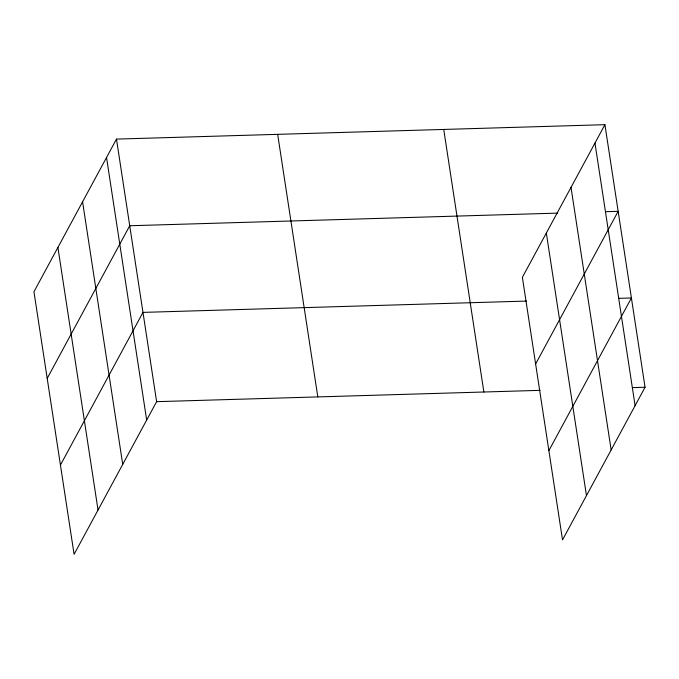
<?xml version="1.0" encoding="UTF-8"?>
<svg xmlns="http://www.w3.org/2000/svg" width="679" height="679" viewBox="0 0 679 679"><rect width="100%" height="100%" fill="white"/><g stroke="black" fill="none" stroke-linecap="round" stroke-linejoin="round"><path stroke-width="1.02" d="M116.482 139.102L33.95 291.749L74.087 554.319L156.62 401.671L116.482 139.102L604.913 124.681L645.05 387.251L562.518 539.898L522.38 277.329L604.913 124.681M47.191 378.398L129.731 225.751L557.714 213.113M60.439 465.039L142.972 312.391L526.42 301.077M535.621 363.978L618.162 211.33L605.439 211.704M548.87 450.627L631.402 297.979L618.679 298.353M156.62 401.671L540.068 390.349M632.327 387.633L645.05 387.251M594.965 143.082L635.103 405.652M571.014 187.387L611.151 449.956M546.332 233.033L586.469 495.602M443.735 129.443L483.872 392.012M277.669 134.34L317.806 396.909M106.535 157.503L146.672 420.072M82.583 201.799L122.721 464.368M57.902 247.445L98.039 510.014"/></g></svg>
